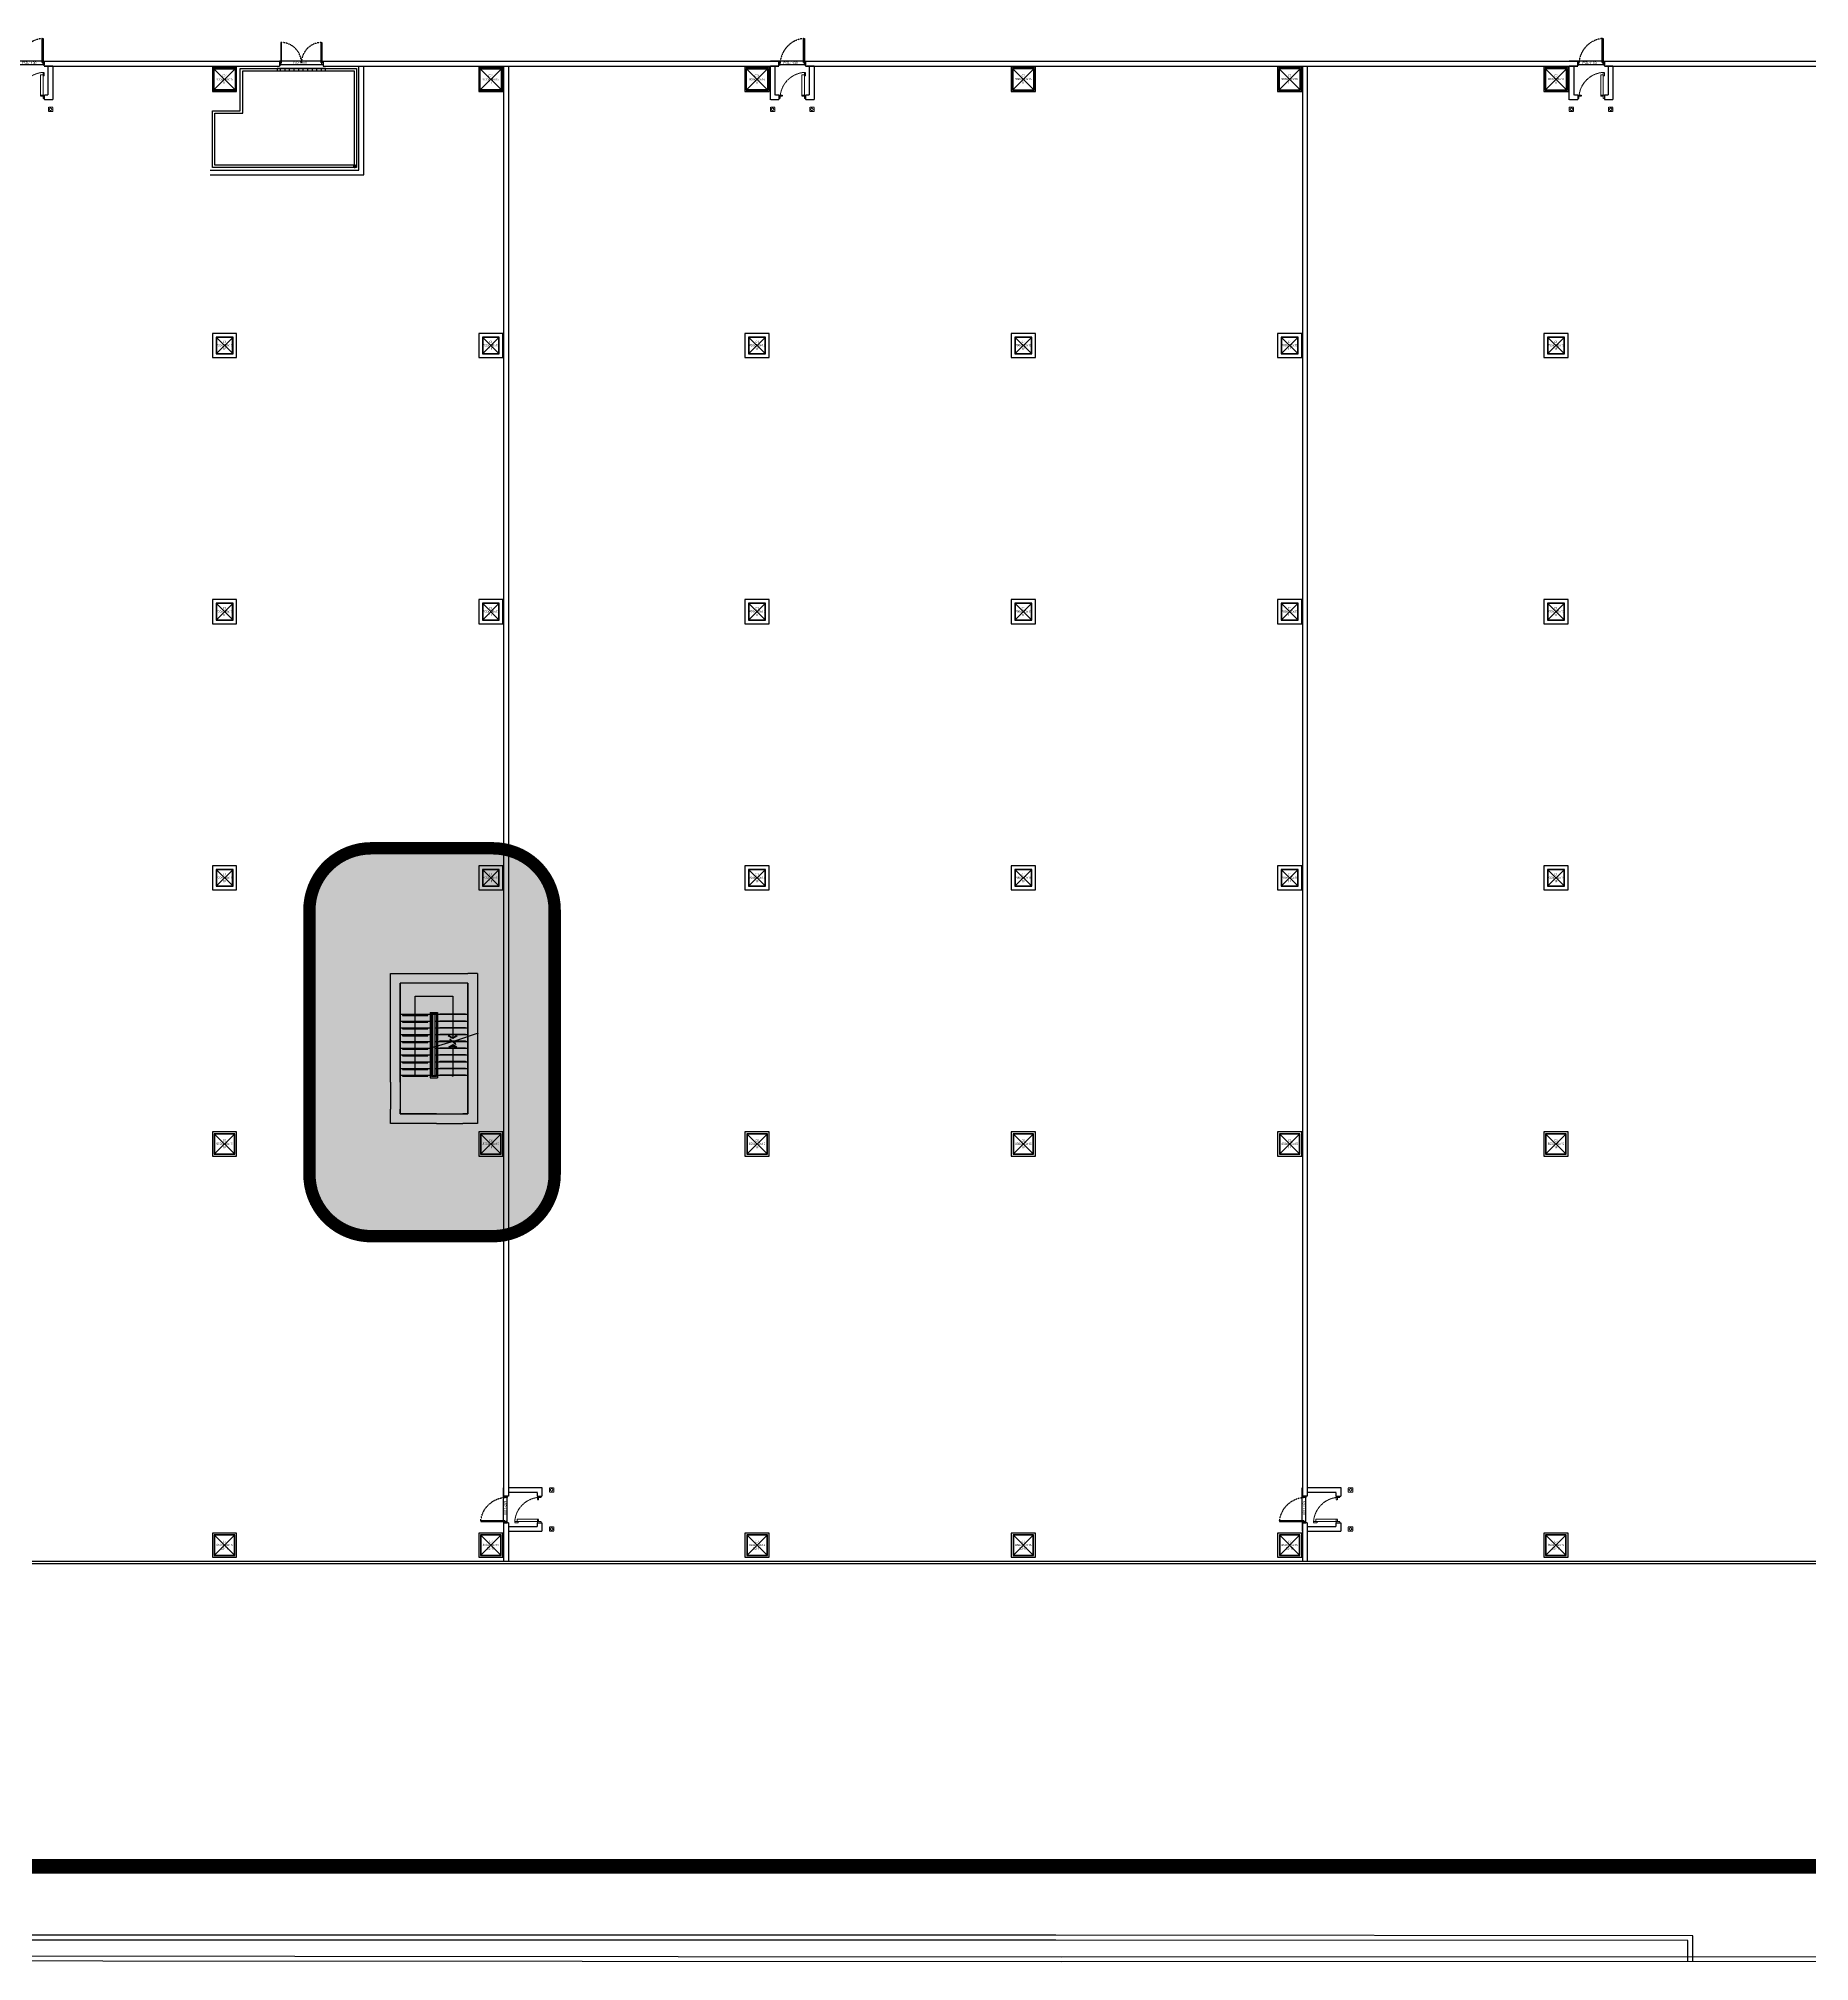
# Model space of a CAD drawing. Header units: millimetres. Extents: x -27104 to 125781, y -3376 to 46996.
# Drawn here: x 118378 to 119809, y 16828 to 18383 of the extents above; entities that cross this region are included whole.
import ezdxf
from ezdxf.enums import TextEntityAlignment as Align

# ---------------------------------------------------------------- set-up
doc = ezdxf.new("R2010")
doc.units = ezdxf.units.MM
doc.header["$LTSCALE"] = 100
doc.header["$MEASUREMENT"] = 0
doc.header["$PDSIZE"] = -10
for name, pattern in [('-HID', [2.5, 1.5, -1]), ('HID', [2.5, 1.5, -1]), ('HIDDEN', [2, 1, -1])]:
    doc.linetypes.add(name, pattern=pattern)
doc.layers.get('0').update_dxf_attribs({"linetype": 'CONTINUOUS'})
doc.layers.get('Defpoints').update_dxf_attribs({"color": 171, "linetype": 'CONTINUOUS'})
doc.layers.add('#프레임 라인', color=189, linetype='CONTINUOUS', plot=False)
for name, color, linetype in [('254', 254, 'CONTINUOUS'), ('A0-000 XR 평면도$0$FD RD', 1, 'CONTINUOUS'), ('DOOR', 4, 'CONTINUOUS'), ('DOOR ELE', 253, 'CONTINUOUS'), ('DOOR(OPEN ELE)', 5, 'CONTINUOUS'), ('ELE9', 9, 'CONTINUOUS'), ('FIN(패널-200글라스울64k)', 4, 'CONTINUOUS'), ('FIN(패널-T150 방열)', 9, 'CONTINUOUS'), ('LED', 7, 'CONTINUOUS'), ('STAIR', 4, 'CONTINUOUS'), ('STAIR(ETC)', 8, 'CONTINUOUS'), ('STEEL', 5, 'CONTINUOUS'), ('SYM(STAIR)', 251, 'CONTINUOUS'), ('계단-논슬립', 252, 'CONTINUOUS'), ('단열패널-방열문(저온공사분)', 251, 'CONTINUOUS')]:
    doc.layers.add(name, color=color, linetype=linetype)
doc.styles.add('TE', font='malgun_0.ttf')
doc.styles.add('나눔바른고딕', font='NanumBarunGothic.ttf')

# ---------------------------------------------------------------- blocks, each defined once
blk = doc.blocks.new('*U432')
at = {"color": 0, "linetype": 'ByBlock'}
for p, q in [((450, 450), (-450, 450)), ((-450, 450), (-450, -450)), ((-434, 434), (434, 434)), ((-434, -434), (-434, 434)), ((434, 434), (434, -434)), ((450, -450), (450, 450)), ((-450, -450), (450, -450)), ((434, -434), (-434, -434))]:
    blk.add_line(p, q, dxfattribs=at)
at = {"layer": 'Defpoints'}
blk.add_point((0, 0), dxfattribs=at)
blk = doc.blocks.new('C21-1F')
at = {"layer": '#프레임 라인', "ltscale": 0.1}
blk.add_lwpolyline([(-500, -500), (500, -500), (500, 500), (-500, 500)], close=True, dxfattribs=at)
at = {"layer": 'Defpoints', "ltscale": 10000}
for p, q in [((-450, -450), (450, 450)), ((450, -450), (-450, 450))]:
    blk.add_line(p, q, dxfattribs=at)
at = {"ltscale": 0.1}
blk.add_blockref('*U432', (0, 0), dxfattribs=at)
at = {"layer": 'Defpoints', "style": 'TE'}
for s, p in [('900x900x16', (0, -47)), ('C21', (0, 102)), ('1F', (-6, -182))]:
    blk.add_text(s, height=90, dxfattribs=at).set_placement(p, align=Align.CENTER)
blk = doc.blocks.new('C2-1F')
at = {"layer": '#프레임 라인', "ltscale": 0.1}
blk.add_lwpolyline([(-500, -500), (500, -500), (500, 500), (-500, 500)], close=True, dxfattribs=at)
for points in [[(-450, -450), (450, -450), (450, 450), (-450, 450)], [(-434, -434), (434, -434), (434, 434), (-434, 434)]]:
    blk.add_lwpolyline(points, close=True)
at = {"layer": 'Defpoints', "ltscale": 10000}
for p, q in [((-450, -450), (450, 450)), ((450, -450), (-450, 450))]:
    blk.add_line(p, q, dxfattribs=at)
at = {"layer": 'Defpoints', "style": 'TE'}
for s, p in [('900x900x16', (0, -35)), ('C2', (0, 102)), ('1F', (-6, -182))]:
    blk.add_text(s, height=90, dxfattribs=at).set_placement(p, align=Align.CENTER)
blk = doc.blocks.new('C1-1F')
at = {"layer": '#프레임 라인', "ltscale": 0.1}
blk.add_lwpolyline([(-500, -500), (500, -500), (500, 500), (-500, 500)], close=True, dxfattribs=at)
for points in [[(-350, -350), (350, -350), (350, 350), (-350, 350)], [(-335, -335), (335, -335), (335, 335), (-335, 335)]]:
    blk.add_lwpolyline(points, close=True)
at = {"layer": 'Defpoints', "ltscale": 10000}
for p, q in [((-350, -350), (350, 350)), ((350, -350), (-350, 350))]:
    blk.add_line(p, q, dxfattribs=at)
at = {"layer": 'Defpoints', "style": 'TE'}
for s, p in [('700x700x15', (0, -35)), ('C1', (0, 102)), ('1F', (-6, -182))]:
    blk.add_text(s, height=90, dxfattribs=at).set_placement(p, align=Align.CENTER)
blk = doc.blocks.new('C6-1F')
at = {"layer": '#프레임 라인', "ltscale": 0.1}
blk.add_lwpolyline([(-500, -500), (500, -500), (500, 500), (-500, 500)], close=True, dxfattribs=at)
for points in [[(-425, -425), (425, -425), (425, 425), (-425, 425)], [(-410, -410), (410, -410), (410, 410), (-410, 410)]]:
    blk.add_lwpolyline(points, close=True)
at = {"layer": 'Defpoints', "ltscale": 10000}
for p, q in [((-425, -425), (425, 425)), ((425, -425), (-425, 425))]:
    blk.add_line(p, q, dxfattribs=at)
at = {"layer": 'Defpoints', "style": 'TE'}
for s, p in [('850x850x15', (0, -35)), ('C6', (0, 102)), ('1F', (-6, -182))]:
    blk.add_text(s, height=90, dxfattribs=at).set_placement(p, align=Align.CENTER)
blk = doc.blocks.new('C7-B2-1F')
at = {"layer": '#프레임 라인', "ltscale": 0.1}
blk.add_lwpolyline([(-500, -500), (500, -500), (500, 500), (-500, 500)], close=True, dxfattribs=at)
for points in [[(-425, -425), (425, -425), (425, 425), (-425, 425)], [(-410, -410), (410, -410), (410, 410), (-410, 410)]]:
    blk.add_lwpolyline(points, close=True)
at = {"layer": 'Defpoints', "ltscale": 10000}
for p, q in [((-425, -425), (425, 425)), ((425, -425), (-425, 425))]:
    blk.add_line(p, q, dxfattribs=at)
at = {"layer": 'Defpoints', "style": 'TE'}
for s, p in [('850x850x15', (0, -35)), ('C7', (0, 102)), ('B2-1F', (-6, -182))]:
    blk.add_text(s, height=90, dxfattribs=at).set_placement(p, align=Align.CENTER)
blk = doc.blocks.new('A$C48EA7C17')
at = {"layer": 'DOOR'}
for points in [[(965, 1088), (1000, 1088), (1000, 88), (965, 88)], [(-50, 0), (0, 0), (0, 150), (-50, 150)], [(1050, 0), (1000, 0), (1000, 150), (1050, 150)]]:
    blk.add_lwpolyline(points, close=True, dxfattribs=at)
at = {"layer": 'DOOR ELE', "ltscale": 0.1}
for points in [[(965, 150), (0, 150)], [(1000, 0), (0, 0)]]:
    blk.add_lwpolyline(points, dxfattribs=at)
at = {"layer": 'DOOR(OPEN ELE)', "linetype": 'HID', "ltscale": 0.05}
blk.add_arc((1084, 7), 1087, 96.27854, 175.76232, dxfattribs=at)
at = {"layer": 'Defpoints', "style": '나눔바른고딕'}
blk.add_text('FSD-1100', height=100, dxfattribs=at).set_placement((139, 28))
blk = doc.blocks.new('A$C236D454C')
at = {"layer": 'FIN(패널-200글라스울64k)', "ltscale": 1000}
for points in [[(0, 1112), (350, 1112)], [(350, 912), (0, 912)], [(350, 1112), (350, 912)], [(1450, 1112), (1450, 912)], [(1450, 1112), (1800, 1112)], [(1450, 912), (1800, 912)]]:
    blk.add_lwpolyline(points, dxfattribs=at)
at = {"layer": 'FIN(패널-T150 방열)', "linetype": '-HID', "ltscale": 0.1}
for points in [[(350, 2512), (0, 2512), (0, 1112)], [(350, 2312), (350, 2512)], [(1800, 1112), (1800, 2512), (1450, 2512)], [(1450, 2312), (1450, 2512)], [(350, 2312), (200, 2312), (200, 1112)], [(1600, 1112), (1600, 2312), (1450, 2312)]]:
    blk.add_lwpolyline(points, dxfattribs=at)
at = {"layer": 'STEEL', "linetype": '-HID', "lineweight": 0, "ltscale": 0.1}
for p, q in [((0, 2992), (180, 2992)), ((0, 2812), (0, 2992)), ((180, 2812), (0, 2812)), ((180, 2992), (180, 2812)), ((1620, 2992), (1800, 2992)), ((1620, 2812), (1620, 2992)), ((1800, 2812), (1620, 2812)), ((1800, 2992), (1800, 2812))]:
    blk.add_line(p, q, dxfattribs=at)
for centre in [(90, 2902), (1710, 2902)]:
    blk.add_circle(centre, 50, dxfattribs=at)
at = {"layer": '단열패널-방열문(저온공사분)', "linetype": '-HID', "lineweight": 0, "ltscale": 0.1}
for points in [[(350, 2462), (400, 2462), (400, 2312), (350, 2312)], [(1450, 2462), (1400, 2462), (1400, 2312), (1450, 2312)], [(500, 2312), (500, 2362), (400, 2362), (400, 2312)], [(1400, 2312), (1400, 2362), (1300, 2362), (1300, 2312)], [(1300, 1475), (1400, 1475), (1400, 2312), (1300, 2312)], [(1450, 1375), (1450, 1525), (1400, 1525), (1400, 1375)]]:
    blk.add_lwpolyline(points, close=True, dxfattribs=at)
blk.add_arc((1474, 2451), 1076, 184.02795, 268.07191, dxfattribs=at)
at = {"ltscale": 0.1, "xscale": -1, "rotation": 180}
blk.add_blockref('A$C48EA7C17', (400, 1062), dxfattribs=at)
blk = doc.blocks.new('A0-000 XR 평면도$0$A$C36C1745E')
at = {"layer": 'A0-000 XR 평면도$0$FD RD', "ltscale": 0.1}
for points in [[(0, 75), (150, 75)], [(75, 150), (75, 0)]]:
    blk.add_lwpolyline(points, dxfattribs=at)
blk.add_circle((75, 75), 50, dxfattribs=at)
blk = doc.blocks.new('A$C6b786f6a')
at = {"layer": 'DOOR'}
for points in [[(50, 931), (50, 81), (85, 81), (85, 931)], [(85, 931), (50, 931)], [(1750, 931), (1750, 81), (1715, 81), (1715, 931)], [(1715, 931), (1750, 931)]]:
    blk.add_lwpolyline(points, dxfattribs=at)
for points in [[(0, 6), (50, 6), (50, 156), (0, 156)], [(1800, 6), (1750, 6), (1750, 156), (1800, 156)]]:
    blk.add_lwpolyline(points, close=True, dxfattribs=at)
at = {"layer": 'DOOR ELE', "ltscale": 0.05}
for points in [[(1750, 6), (50, 6)], [(1715, 156), (85, 156)]]:
    blk.add_lwpolyline(points, dxfattribs=at)
at = {"layer": 'DOOR(OPEN ELE)', "linetype": 'HID', "ltscale": 0.05}
for centre, start, end in [((50, 81), 0, 87.64009), ((1750, 81), 92.35991, 180)]:
    blk.add_arc(centre, 850, start, end, dxfattribs=at)
at = {"layer": 'Defpoints', "style": '나눔바른고딕'}
blk.add_text('FSD-1800', height=100, dxfattribs=at).set_placement((542, 47))
blk = doc.blocks.new('A$C1AC74F05')
at = {"layer": 'STAIR'}
for p, q in [((-1550, 3820), (-2800, 3820)), ((-1550, 3540), (-2800, 3540)), ((-1550, 3260), (-2800, 3260)), ((-1300, 3820), (-1500, 3820)), ((-1450, 3540), (-1500, 3540)), ((-1450, 3260), (-1500, 3260)), ((-1450, 1300), (-1450, 3820)), ((-1350, 1300), (-1350, 3820)), ((-1300, 3540), (-1350, 3540)), ((-1300, 3260), (-1350, 3260)), ((0, 3820), (-1250, 3820)), ((0, 3540), (-1250, 3540)), ((0, 3260), (-1250, 3260)), ((-1550, 2980), (-2800, 2980)), ((-1550, 2700), (-2800, 2700)), ((-1550, 2420), (-2800, 2420)), ((-1450, 2980), (-1500, 2980)), ((-1450, 2700), (-1500, 2700)), ((-1450, 2420), (-1500, 2420)), ((-1300, 2980), (-1350, 2980)), ((-1300, 2700), (-1350, 2700)), ((-1300, 2420), (-1350, 2420)), ((0, 2980), (-1250, 2980)), ((0, 2700), (-1250, 2700)), ((0, 2420), (-1250, 2420)), ((-1550, 2140), (-2800, 2140)), ((-1550, 1860), (-2800, 1860)), ((-1450, 2140), (-1500, 2140)), ((-1450, 1860), (-1500, 1860)), ((-1300, 2140), (-1350, 2140)), ((-1300, 1860), (-1350, 1860)), ((0, 2140), (-1250, 2140)), ((0, 1860), (-1250, 1860)), ((-1550, 1580), (-2800, 1580)), ((-1550, 1300), (-2800, 1300)), ((-1450, 1580), (-1500, 1580)), ((-1450, 1300), (-1500, 1300)), ((-1300, 1580), (-1350, 1580)), ((-1300, 1300), (-1350, 1300)), ((0, 1580), (-1250, 1580)), ((0, 1300), (-1250, 1300))]:
    blk.add_line(p, q, dxfattribs=at)
blk.add_lwpolyline([(-1450, 1300), (-1350, 1300)], dxfattribs=at)
at = {"layer": 'STAIR(ETC)'}
for p, q in [((-1550, 3910), (-1550, 1210)), ((-1500, 3860), (-1300, 3860)), ((-1550, 1210), (-1250, 1210)), ((-1300, 1260), (-1500, 1260))]:
    blk.add_line(p, q, dxfattribs=at)
for points in [[(-1550, 3910), (-1250, 3910), (-1250, 1210)], [(-1500, 1260), (-1500, 3860)], [(-1300, 3860), (-1300, 1260)]]:
    blk.add_lwpolyline(points, dxfattribs=at)
at = {"layer": 'SYM(STAIR)'}
for points in [[(-2175, 1300), (-2175, 4585), (-625, 4585), (-625, 2828)], [(425, 3049), (-554, 2724), (-507, 2581), (-743, 2819), (-696, 2676), (-1675, 2390)], [(-625, 2572), (-625, 1300)]]:
    blk.add_lwpolyline(points, dxfattribs=at)
for points in [[(-800, 2929), (-786, 2954), (-625, 2861), (-464, 2954), (-450, 2929), (-625, 2828)], [(-800, 2471), (-786, 2446), (-625, 2539), (-464, 2446), (-450, 2471), (-625, 2572)]]:
    blk.add_lwpolyline(points, close=True, dxfattribs=at)
at = {"layer": 'SYM(STAIR)', "const_width": 50}
for points in [[(-2150, 1300, -1), (-2200, 1300, -1)], [(-600, 1300, -1), (-650, 1300, -1)]]:
    blk.add_lwpolyline(points, format="xyb", close=True, dxfattribs=at)
at = {"layer": '계단-논슬립'}
for points in [[(-2700, 3820), (-2700, 3790), (-1650, 3790), (-1650, 3820)], [(-2700, 3540), (-2700, 3510), (-1650, 3510), (-1650, 3540)], [(-2700, 3260), (-2700, 3230), (-1650, 3230), (-1650, 3260)], [(-1150, 3820), (-1150, 3850), (-100, 3850), (-100, 3820)], [(-1150, 3540), (-1150, 3570), (-100, 3570), (-100, 3540)], [(-1150, 3260), (-1150, 3290), (-100, 3290), (-100, 3260)], [(-2700, 2980), (-2700, 2950), (-1650, 2950), (-1650, 2980)], [(-2700, 2700), (-2700, 2670), (-1650, 2670), (-1650, 2700)], [(-2700, 2420), (-2700, 2390), (-1650, 2390), (-1650, 2420)], [(-1150, 2980), (-1150, 3010), (-100, 3010), (-100, 2980)], [(-1150, 2700), (-1150, 2730), (-100, 2730), (-100, 2700)], [(-1150, 2420), (-1150, 2450), (-100, 2450), (-100, 2420)], [(-2700, 2140), (-2700, 2110), (-1650, 2110), (-1650, 2140)], [(-2700, 1860), (-2700, 1830), (-1650, 1830), (-1650, 1860)], [(-1150, 2140), (-1150, 2170), (-100, 2170), (-100, 2140)], [(-1150, 1860), (-1150, 1890), (-100, 1890), (-100, 1860)], [(-1150, 1580), (-1150, 1610), (-100, 1610), (-100, 1580)], [(-2700, 1580), (-2700, 1550), (-1650, 1550), (-1650, 1580)], [(-2700, 1300), (-2700, 1270), (-1650, 1270), (-1650, 1300)], [(-1150, 1300), (-1150, 1330), (-100, 1330), (-100, 1300)]]:
    blk.add_lwpolyline(points, dxfattribs=at)
blk = doc.blocks.new('ggtyu')
at = {"layer": 'ELE9'}
h = blk.add_hatch(dxfattribs=at)
h.set_pattern_fill('ANSI31', color=253, scale=29.345677, angle=45)
h.set_pattern_definition([(90, (-285674.2158, -337744.7138), (-3.668209615, 3e-15), [])])
h.paths.add_polyline_path([(57034.9, 18356.7), (57034.9, 18358.7), (56995.8, 18358.7), (56995.8, 18356.7)])
at = {"layer": 'ELE9', "color": 253, "ltscale": 0.1}
for p, q in [((57061.8, 18276.5), (57061.8, 18360.6)), ((57065.7, 18272.6), (57065.7, 18360.6)), ((56941.5, 18276.5), (57061.8, 18276.5)), ((56941.5, 18272.6), (57065.7, 18272.6)), ((57157.7, 17627), (57149.8, 17627)), ((57087.2, 17539), (57087.2, 17517.4)), ((57095.1, 17539), (57095.1, 17517.4)), ((57149.8, 17539), (57149.8, 17517.4)), ((57157.7, 17539), (57157.7, 17517.4))]:
    blk.add_line(p, q, dxfattribs=at)
at = {"layer": 'ELE9', "color": 253, "ltscale": 1000}
blk.add_line((57149.8, 17619.2), (57095.1, 17619.2), dxfattribs=at)
at = {"layer": 'ELE9', "color": 253, "ltscale": 10, "const_width": 11.7}
blk.add_lwpolyline([(56050.7, 16905.2), (60130.1, 16905.2)], dxfattribs=at)
at = {"layer": 'ELE9', "color": 253, "ltscale": 0.1}
for points in [[(56807.5, 18364.6), (56997.7, 18364.6)], [(56997.7, 18364.6), (56997.7, 18360.6)], [(57032.9, 18364.6), (57401.2, 18364.6)], [(57032.9, 18364.6), (57032.9, 18360.6)], [(57422.7, 18364.6), (58046.8, 18364.6)], [(58068.4, 18364.6), (58410.2, 18364.6)], [(56807.5, 18360.6), (56997.7, 18360.6)], [(57032.9, 18360.6), (57401.2, 18360.6)], [(57178.7, 18360.6), (57178.7, 17204.4)], [(57182.6, 18360.6), (57182.6, 17204.4)], [(57422.7, 18360.6), (58046.8, 18360.6)], [(57824.3, 18360.6), (57824.3, 17204.4)], [(57828.2, 18360.6), (57828.2, 17204.4)], [(58068.4, 18360.6), (58410.2, 18360.6)], [(55376.1, 17704.3), (55491.3, 17268.5), (55503, 17225.1), (55526.1, 17169.6), (55552.2, 17117.1), (55584.2, 17067.2), (55606.3, 17035.3), (55633.4, 17006.3), (55663.5, 16979.8), (55694.2, 16955.7), (55726.6, 16932.2), (55759.2, 16912.2), (55793.5, 16892.2), (55828.2, 16874.6), (55864.6, 16859.6), (55904.4, 16849.6), (55942.5, 16843.1), (56001.5, 16836.4), (56039.3, 16832.3), (56079.8, 16829.4), (57629.5, 16828.2), (58947.7, 16828.4)], [(55380.2, 17704.3), (55495.1, 17269.5), (55506.7, 17226.4), (55529.7, 17171.2), (55555.6, 17119), (55587.4, 17069.4), (55609.3, 17037.8), (55636.2, 17009.1), (55666, 16982.8), (55696.5, 16958.9), (55728.8, 16935.4), (55761.2, 16915.6), (55795.4, 16895.7), (55829.8, 16878.2), (55865.8, 16863.4), (55905.2, 16853.5), (55943, 16847), (56002, 16840.3), (56039.6, 16836.2), (56080, 16833.3), (57629.5, 16832.1), (58947.7, 16832.4)], [(58135.9, 16828.3), (58135.8, 16845.2), (57624.9, 16845.5), (56706.1, 16845.5)], [(58139.8, 16828.3), (58139.8, 16849.1), (57624.9, 16849.4), (56706.1, 16849.4)], [(57087.2, 17627), (57095.1, 17627)], [(57124.4, 17513.5), (57145.9, 17513.5)], [(57124.4, 17505.7), (57145.9, 17505.7)], [(57178.7, 17182.9), (57178.7, 17151.6)], [(57182.6, 17182.9), (57182.6, 17151.6)], [(57824.3, 17182.9), (57824.3, 17151.6)], [(57828.2, 17182.9), (57828.2, 17151.6)], [(56509.6, 17150.1), (59846.7, 17150.1)], [(59846.7, 17151.6), (56511.1, 17151.6)]]:
    blk.add_lwpolyline(points, dxfattribs=at)
at = {"layer": 'ELE9', "color": 253}
for points in [[(56943.4, 18278.5), (56943.4, 18324.5), (56965.9, 18324.5), (56965.9, 18358.7), (57059.8, 18358.7), (57059.8, 18278.5)], [(56945.4, 18280.4), (56945.4, 18322.5), (56967.9, 18322.5), (56967.9, 18356.7), (57057.9, 18356.7), (57057.9, 18280.4)], [(57034.9, 18356.7), (57034.9, 18358.7), (56995.8, 18358.7), (56995.8, 18356.7)], [(57149.8, 17513.5), (57149.8, 17619.2), (57095.1, 17619.2), (57095.1, 17513.5)]]:
    blk.add_lwpolyline(points, close=True, dxfattribs=at)
at = {"layer": 'ELE9', "color": 253, "ltscale": 1000}
for points in [[(57087.2, 17539), (57087.2, 17627)], [(57095.1, 17627), (57149.8, 17627)], [(57095.1, 17539), (57095.1, 17619.2)], [(57149.8, 17619.2), (57149.8, 17539)], [(57157.7, 17627), (57157.7, 17539)], [(57124.4, 17505.7), (57087.2, 17505.7), (57087.2, 17517.4)], [(57124.4, 17513.5), (57095.1, 17513.5), (57095.1, 17517.4)], [(57149.8, 17517.4), (57149.8, 17513.5), (57145.9, 17513.5)], [(57157.7, 17517.4), (57157.7, 17505.7), (57145.9, 17505.7)]]:
    blk.add_lwpolyline(points, dxfattribs=at)
at = {"layer": 'ELE9', "color": 253, "ltscale": 0.1, "yscale": 0.01956378461538462, "zscale": 0.01956378461538462}
for name, p, xscale, rotation in [('A$C236D454C', (56779.1, 18382.4), -0.01956378461538462, 180), ('A$C236D454C', (57394.4, 18382.4), -0.01956378461538462, 180), ('A$C236D454C', (58040, 18382.4), -0.01956378461538462, 180), ('A0-000 XR 평면도$0$A$C36C1745E', (57057.1, 18278.1), -0.01956378461538462, 270.0000000000024), ('A$C236D454C', (57160.8, 17211.3), 0.01956378461538462, 270), ('A$C236D454C', (57806.4, 17211.3), 0.01956378461538462, 270)]:
    blk.add_blockref(name, p, dxfattribs=dict(at, xscale=xscale, rotation=rotation))
at = {"layer": 'ELE9', "color": 253, "ltscale": 0.1, "xscale": 0.01956378461538462, "yscale": 0.01956378461538462, "zscale": 0.01956378461538462}
for name, p in [('A$C6b786f6a', (56997.7, 18361.5)), ('C21-1F', (56953.2, 18349.9)), ('C21-1F', (57168.4, 18349.9)), ('C21-1F', (57383.6, 18349.9)), ('C2-1F', (57598.8, 18349.9)), ('C2-1F', (57814, 18349.9)), ('C2-1F', (58029.2, 18349.9)), ('C1-1F', (56953.2, 18134.7)), ('C1-1F', (57168.4, 18134.7)), ('C1-1F', (57383.6, 18134.7)), ('C1-1F', (57598.8, 18134.7)), ('C1-1F', (57814, 18134.7)), ('C1-1F', (58029.2, 18134.7)), ('C1-1F', (56953.2, 17919.5)), ('C1-1F', (57168.4, 17919.5)), ('C1-1F', (57383.6, 17919.5)), ('C1-1F', (57598.8, 17919.5)), ('C1-1F', (57814, 17919.5)), ('C1-1F', (58029.2, 17919.5)), ('C1-1F', (56953.2, 17704.3)), ('C1-1F', (57168.4, 17704.3)), ('C1-1F', (57383.6, 17704.3)), ('C1-1F', (57598.8, 17704.3)), ('C1-1F', (57814, 17704.3)), ('C1-1F', (58029.2, 17704.3)), ('A$C1AC74F05', (57149.8, 17519)), ('C6-1F', (56953.2, 17489.1)), ('C6-1F', (57168.4, 17489.1)), ('C6-1F', (57383.6, 17489.1)), ('C6-1F', (57598.8, 17489.1)), ('C6-1F', (57814, 17489.1)), ('C6-1F', (58029.2, 17489.1)), ('C7-B2-1F', (56953.2, 17164.8)), ('C7-B2-1F', (57168.4, 17164.8)), ('C7-B2-1F', (57383.6, 17164.8)), ('C7-B2-1F', (57598.8, 17164.8)), ('C7-B2-1F', (57814, 17164.8)), ('C7-B2-1F', (58029.2, 17164.8))]:
    blk.add_blockref(name, p, dxfattribs=at)

msp = doc.modelspace()

# ---------------------------------------------------------------- block references
msp.add_blockref('ggtyu', (61575, 0))

# ---------------------------------------------------------------- next in the draw order: hatches: boundary and pattern name
at = {"layer": '254', "ltscale": 10000}
h = msp.add_hatch(color=256, dxfattribs=at)
h.dxf.hatch_style = 1
edge = h.paths.add_edge_path()
edge.add_arc((118646.8, 17464.6), 50, 180, 270)
edge.add_line((118646.8, 17414.6), (118745, 17414.6))
edge.add_arc((118745, 17464.6), 50, 270, 360)
edge.add_line((118795, 17464.6), (118795, 17678.2))
edge.add_arc((118745, 17678.2), 50, 0, 90)
edge.add_line((118745, 17728.2), (118646.8, 17728.2))
edge.add_arc((118646.8, 17678.2), 50, 90, 180)
edge.add_line((118596.8, 17678.2), (118596.8, 17464.6))

# ---------------------------------------------------------------- next in the draw order: linework, layer by layer
at = {"layer": 'LED', "color": 6, "linetype": 'HIDDEN', "ltscale": 0.3, "const_width": 10}
msp.add_lwpolyline([(118596.8, 17464.6, 0.414214), (118646.8, 17414.6), (118745, 17414.6, 0.414214), (118795, 17464.6), (118795, 17678.2, 0.414214), (118745, 17728.2), (118646.8, 17728.2, 0.414214), (118596.8, 17678.2)], format="xyb", close=True, dxfattribs=at)

doc.saveas('drawing.dxf')
